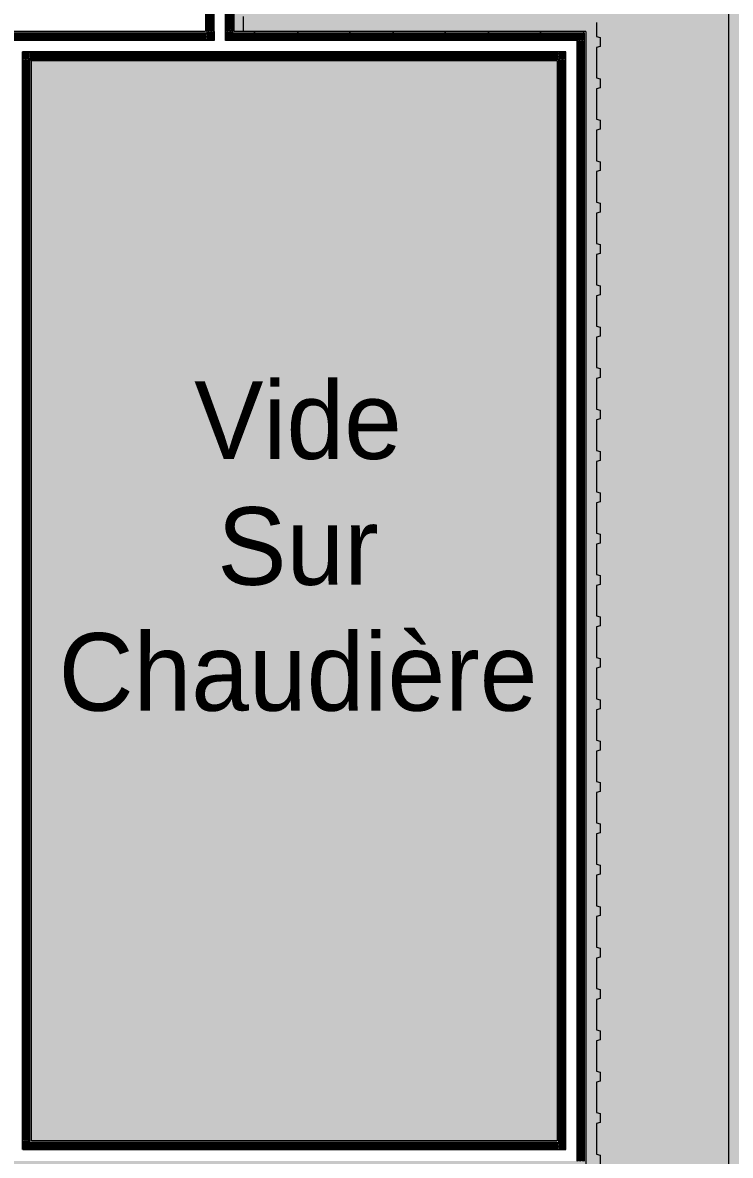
# Model space of a CAD drawing. Header units: millimetres. Extents: x 141848 to 1648660, y -465012 to -151356.
# Drawn here: x 189931 to 196770, y -216756 to -205809 of the extents above; entities that cross this region are included whole.
import ezdxf

# ---------------------------------------------------------------- set-up
doc = ezdxf.new("R2010")
doc.units = ezdxf.units.MM
doc.header["$MEASUREMENT"] = 0
doc.linetypes.add('Wipeout_Contour', pattern=[1000, 0, -1000])
for name, color, linetype in [('Hachure', 7, 'Continuous'), ('Intérieur - Agencement', 7, 'Continuous'), ('Sols_ Dalles', 7, 'Continuous')]:
    doc.layers.add(name, color=color, linetype=linetype)
doc.styles.add('STYLE_GENERE_1', font='')
doc.styles.get('STYLE_GENERE_1').set_extended_font_data('Agency FB')
pattern_1 = [(45, (0, 0), (-7.0710678, 7.0710678), [])]
pattern_2 = [(45, (0, 175), (-55.68466, 55.68466), [0, -52.5, 0, -78.75]), (110, (175, 175), (74.000794, 26.934086), [0, -38.5, 0, -66.5])]

# ---------------------------------------------------------------- blocks, each defined once
blk = doc.blocks.new('Dalle_24_2', base_point=(177876, -216896))
at = {"layer": 'Sols_ Dalles', "linetype": 'Continuous', "lineweight": 0, "true_color": 0x3f3f3f}
blk.add_hatch(color=250, dxfattribs=at).paths.add_polyline_path([(177876, -216896), (177876, -231396), (185576, -231396), (185576, -216896), (195375, -216896), (195375, -205896), (185576, -205896), (185576, -188411), (177876, -188411), (177876, -205896)])
at = {"layer": 'Sols_ Dalles', "color": 250, "linetype": 'Continuous', "lineweight": 5, "true_color": 0x1f1f1f, "flags": 128}
blk.add_lwpolyline([(177876, -216896), (177876, -231396), (185576, -231396), (185576, -216896), (195375, -216896), (195375, -205896), (185576, -205896), (185576, -188411), (177876, -188411), (177876, -205896)], close=True, dxfattribs=at)
blk = doc.blocks.new('Mur_107_2', base_point=(191976, -205896))
at = {"color": 254, "linetype": 'Wipeout_Contour', "lineweight": 0, "ltscale": 1125924.880933919}
blk.add_wipeout([(191891, -205911), (191961, -205911), (191961, -205896), (191891, -205896)], dxfattribs=at)
at = {"linetype": 'Continuous', "lineweight": 5, "true_color": 0x5f5f5f}
h = blk.add_hatch(dxfattribs=at)
h.set_pattern_fill('Briques_terre_cuite__int_94', color=251, style=0, pattern_type=2)
h.set_pattern_definition(pattern_1)
h.paths.add_polyline_path([(191891, -205911), (191961, -205911), (191961, -205896), (191891, -205896)])
at = {"color": 254, "linetype": 'Wipeout_Contour', "lineweight": 0, "ltscale": 1108659.777208413}
blk.add_wipeout([(191976, -205896), (191976, -193860), (191961, -193860), (191961, -205896)], dxfattribs=at)
at = {"color": 254, "linetype": 'Wipeout_Contour', "lineweight": 0, "ltscale": 1125679.455133941}
blk.add_wipeout([(191781, -205911), (191891, -205911), (191891, -205896), (191781, -205896)], dxfattribs=at)
at = {"linetype": 'Continuous', "lineweight": 5, "true_color": 0x5f5f5f}
h = blk.add_hatch(dxfattribs=at)
h.set_pattern_fill('Enduit_0002', color=251, style=0, pattern_type=2)
h.set_pattern_definition(pattern_2)
h.paths.add_polyline_path([(191976, -205896), (191976, -193860), (191961, -193860), (191961, -205896)])
at = {"color": 254, "linetype": 'Wipeout_Contour', "lineweight": 0, "ltscale": 1125434.077128204}
blk.add_wipeout([(191711, -205911), (191781, -205911), (191781, -205896), (191711, -205896)], dxfattribs=at)
at = {"linetype": 'Continuous', "lineweight": 5, "true_color": 0x5f5f5f}
h = blk.add_hatch(dxfattribs=at)
h.set_pattern_fill('Briques_terre_cuite__int_94', color=251, style=0, pattern_type=2)
h.set_pattern_definition(pattern_1)
h.paths.add_polyline_path([(191711, -205911), (191781, -205911), (191781, -205896), (191711, -205896)])
at = {"color": 254, "linetype": 'Wipeout_Contour', "lineweight": 0, "ltscale": 1117274.568133745}
blk.add_wipeout([(191696, -200381), (191696, -205896), (191711, -205896), (191711, -200381)], dxfattribs=at)
at = {"color": 254, "linetype": 'Wipeout_Contour', "lineweight": 0, "ltscale": 1125803.846901335}
blk.add_wipeout([(191781, -205981), (191891, -205981), (191891, -205911), (191781, -205911)], dxfattribs=at)
at = {"linetype": 'Continuous', "lineweight": 5, "true_color": 0x5f5f5f}
h = blk.add_hatch(dxfattribs=at)
h.set_pattern_fill('Enduit_0002', color=251, style=0, pattern_type=2)
h.set_pattern_definition(pattern_2)
h.paths.add_polyline_path([(191696, -200381), (191696, -205896), (191711, -205896), (191711, -200381)])
at = {"color": 254, "linetype": 'Wipeout_Contour', "lineweight": 0, "ltscale": 1108542.015084354}
blk.add_wipeout([(191961, -205896), (191961, -193860), (191891, -193860), (191891, -205896)], dxfattribs=at)
at = {"linetype": 'Continuous', "lineweight": 5, "true_color": 0x5f5f5f}
h = blk.add_hatch(dxfattribs=at)
h.set_pattern_fill('Briques_terre_cuite__int_94', color=251, style=0, pattern_type=2)
h.set_pattern_definition(pattern_1)
h.paths.add_polyline_path([(191961, -205896), (191961, -193860), (191891, -193860), (191891, -205896)])
at = {"color": 7, "linetype": 'Continuous', "lineweight": 5}
for p, q in [((191961, -205896), (191961, -193860)), ((191961, -205911), (191961, -205896))]:
    blk.add_line(p, q, dxfattribs=at)
at = {"color": 7, "linetype": 'Continuous', "lineweight": 5, "flags": 128}
blk.add_lwpolyline([(191976, -205896), (191976, -193860)], dxfattribs=at)
at = {"color": 254, "linetype": 'Wipeout_Contour', "lineweight": 0, "ltscale": 1117515.632142234}
blk.add_wipeout([(191781, -200296), (191781, -205896), (191891, -205896), (191891, -200296)], dxfattribs=at)
at = {"color": 7, "linetype": 'Continuous', "lineweight": 5}
for p, q in [((191891, -205896), (191891, -200296)), ((191891, -205911), (191891, -205896)), ((191891, -205981), (191891, -205911))]:
    blk.add_line(p, q, dxfattribs=at)
at = {"color": 254, "linetype": 'Wipeout_Contour', "lineweight": 0, "ltscale": 1117369.586217519}
blk.add_wipeout([(191711, -200366), (191711, -205896), (191781, -205896), (191781, -200366)], dxfattribs=at)
at = {"linetype": 'Continuous', "lineweight": 5, "true_color": 0x5f5f5f}
h = blk.add_hatch(dxfattribs=at)
h.set_pattern_fill('Briques_terre_cuite__int_94', color=251, style=0, pattern_type=2)
h.set_pattern_definition(pattern_1)
h.paths.add_polyline_path([(191711, -200366), (191711, -205896), (191781, -205896), (191781, -200366)])
at = {"color": 7, "linetype": 'Continuous', "lineweight": 5}
for p, q in [((191711, -200366), (191711, -205896)), ((191781, -205896), (191781, -200366)), ((191711, -205896), (191711, -205911)), ((191781, -205896), (191781, -205911)), ((191781, -205911), (191781, -205981))]:
    blk.add_line(p, q, dxfattribs=at)
at = {"color": 7, "linetype": 'Continuous', "lineweight": 5, "flags": 128}
blk.add_lwpolyline([(191696, -200381), (191696, -205896)], dxfattribs=at)
blk = doc.blocks.new('Mur_108_2', base_point=(177876, -205896))
at = {"color": 254, "linetype": 'Wipeout_Contour', "lineweight": 0, "ltscale": 1125318.224335412}
blk.add_wipeout([(191696, -205911), (191711, -205911), (191711, -205896), (191696, -205896)], dxfattribs=at)
at = {"color": 254, "linetype": 'Wipeout_Contour', "lineweight": 0, "ltscale": 851527.478267}
blk.add_wipeout([(195360, -205911), (195375, -205911), (195375, -205896)], dxfattribs=at)
at = {"color": 254, "linetype": 'Wipeout_Contour', "lineweight": 0, "ltscale": 851557.729313}
blk.add_wipeout([(195095, -206176), (195110, -206176), (195110, -206161)], dxfattribs=at)
at = {"linetype": 'Continuous', "lineweight": 5, "true_color": 0x5f5f5f}
h = blk.add_hatch(dxfattribs=at)
h.set_pattern_fill('Enduit_0002', color=251, style=0, pattern_type=2)
h.set_pattern_definition(pattern_2)
h.paths.add_polyline_path([(191696, -205911), (191711, -205911), (191711, -205896), (191696, -205896)])
h = blk.add_hatch(dxfattribs=at)
h.set_pattern_fill('Enduit_0002', color=251, style=0, pattern_type=2)
h.set_pattern_definition(pattern_2)
h.paths.add_polyline_path([(195360, -205911), (195375, -205911), (195375, -205896)])
h = blk.add_hatch(dxfattribs=at)
h.set_pattern_fill('Enduit_0002', color=251, style=0, pattern_type=2)
h.set_pattern_definition(pattern_2)
h.paths.add_polyline_path([(195095, -206176), (195110, -206176), (195110, -206161)])
at = {"color": 254, "linetype": 'Wipeout_Contour', "lineweight": 0, "ltscale": 1117029.776421002}
blk.add_wipeout([(191696, -205896), (185576, -205896), (185576, -205911), (191696, -205911)], dxfattribs=at)
at = {"color": 254, "linetype": 'Wipeout_Contour', "lineweight": 0, "ltscale": 851571.115567}
blk.add_wipeout([(195290, -205981), (195360, -205981), (195360, -205911)], dxfattribs=at)
at = {"linetype": 'Continuous', "lineweight": 5, "true_color": 0x5f5f5f}
h = blk.add_hatch(dxfattribs=at)
h.set_pattern_fill('Enduit_0002', color=251, style=0, pattern_type=2)
h.set_pattern_definition(pattern_2)
h.paths.add_polyline_path([(191696, -205896), (185576, -205896), (185576, -205911), (191696, -205911)])
h = blk.add_hatch(dxfattribs=at)
h.set_pattern_fill('Briques_terre_cuite__int_94', color=251, style=0, pattern_type=2)
h.set_pattern_definition(pattern_1)
h.paths.add_polyline_path([(195290, -205981), (195360, -205981), (195360, -205911)])
at = {"color": 254, "linetype": 'Wipeout_Contour', "lineweight": 0, "ltscale": 1125558.496010439}
blk.add_wipeout([(191711, -205981), (191781, -205981), (191781, -205911), (191711, -205911)], dxfattribs=at)
at = {"color": 254, "linetype": 'Wipeout_Contour', "lineweight": 0, "ltscale": 851506.235253}
blk.add_wipeout([(195360, -205896), (195360, -205911), (195375, -205896)], dxfattribs=at)
at = {"color": 254, "linetype": 'Wipeout_Contour', "lineweight": 0, "ltscale": 851609.590278}
blk.add_wipeout([(195180, -206091), (195290, -206091), (195290, -205981)], dxfattribs=at)
at = {"linetype": 'Continuous', "lineweight": 5, "true_color": 0x5f5f5f}
h = blk.add_hatch(dxfattribs=at)
h.set_pattern_fill('Briques_terre_cuite__int_94', color=251, style=0, pattern_type=2)
h.set_pattern_definition(pattern_1)
h.paths.add_polyline_path([(191711, -205981), (191781, -205981), (191781, -205911), (191711, -205911)])
h = blk.add_hatch(dxfattribs=at)
h.set_pattern_fill('Enduit_0002', color=251, style=0, pattern_type=2)
h.set_pattern_definition(pattern_2)
h.paths.add_polyline_path([(195360, -205896), (195360, -205911), (195375, -205896)])
at = {"color": 254, "linetype": 'Wipeout_Contour', "lineweight": 0, "ltscale": 851591.662512}
blk.add_wipeout([(195110, -206161), (195180, -206161), (195180, -206091)], dxfattribs=at)
at = {"linetype": 'Continuous', "lineweight": 5, "true_color": 0x5f5f5f}
h = blk.add_hatch(dxfattribs=at)
h.set_pattern_fill('Briques_terre_cuite__int_94', color=251, style=0, pattern_type=2)
h.set_pattern_definition(pattern_1)
h.paths.add_polyline_path([(195110, -206161), (195180, -206161), (195180, -206091)])
at = {"color": 254, "linetype": 'Wipeout_Contour', "lineweight": 0, "ltscale": 1117175.578457477}
blk.add_wipeout([(191711, -205911), (185576, -205911), (185576, -205981), (191711, -205981)], dxfattribs=at)
at = {"color": 254, "linetype": 'Wipeout_Contour', "lineweight": 0, "ltscale": 1130698.213013551}
blk.add_wipeout([(191976, -205896), (191976, -205911), (195360, -205911), (195360, -205896)], dxfattribs=at)
at = {"linetype": 'Continuous', "lineweight": 5, "true_color": 0x5f5f5f}
h = blk.add_hatch(dxfattribs=at)
h.set_pattern_fill('Briques_terre_cuite__int_94', color=251, style=0, pattern_type=2)
h.set_pattern_definition(pattern_1)
h.paths.add_polyline_path([(191711, -205911), (185576, -205911), (185576, -205981), (191711, -205981)])
h = blk.add_hatch(dxfattribs=at)
h.set_pattern_fill('Enduit_0002', color=251, style=0, pattern_type=2)
h.set_pattern_definition(pattern_2)
h.paths.add_polyline_path([(191976, -205896), (191976, -205911), (195360, -205911), (195360, -205896)])
at = {"color": 7, "linetype": 'Continuous', "lineweight": 5}
for p, q in [((191711, -205911), (185576, -205911)), ((191711, -205896), (191711, -205911))]:
    blk.add_line(p, q, dxfattribs=at)
at = {"color": 7, "linetype": 'Continuous', "lineweight": 5, "flags": 128}
blk.add_lwpolyline([(191696, -205896), (185576, -205896)], dxfattribs=at)
at = {"color": 254, "linetype": 'Wipeout_Contour', "lineweight": 0, "ltscale": 851536.485187}
blk.add_wipeout([(195095, -206176), (195110, -206161), (195095, -206161)], dxfattribs=at)
at = {"linetype": 'Continuous', "lineweight": 5, "true_color": 0x5f5f5f}
h = blk.add_hatch(dxfattribs=at)
h.set_pattern_fill('Enduit_0002', color=251, style=0, pattern_type=2)
h.set_pattern_definition(pattern_2)
h.paths.add_polyline_path([(195095, -206176), (195110, -206161), (195095, -206161)])
at = {"color": 254, "linetype": 'Wipeout_Contour', "lineweight": 0, "ltscale": 1126040.796590459}
blk.add_wipeout([(191961, -205911), (191976, -205911), (191976, -205896), (191961, -205896)], dxfattribs=at)
at = {"color": 254, "linetype": 'Wipeout_Contour', "lineweight": 0, "ltscale": 851472.117856}
blk.add_wipeout([(195290, -205911), (195290, -205981), (195360, -205911)], dxfattribs=at)
at = {"linetype": 'Continuous', "lineweight": 5, "true_color": 0x5f5f5f}
h = blk.add_hatch(dxfattribs=at)
h.set_pattern_fill('Enduit_0002', color=251, style=0, pattern_type=2)
h.set_pattern_definition(pattern_2)
h.paths.add_polyline_path([(191961, -205911), (191976, -205911), (191976, -205896), (191961, -205896)])
h = blk.add_hatch(dxfattribs=at)
h.set_pattern_fill('Briques_terre_cuite__int_94', color=251, style=0, pattern_type=2)
h.set_pattern_definition(pattern_1)
h.paths.add_polyline_path([(195290, -205911), (195290, -205981), (195360, -205911)])
at = {"color": 7, "linetype": 'Continuous', "lineweight": 5}
blk.add_line((195360, -205981), (195360, -205911), dxfattribs=at)
at = {"color": 7, "linetype": 'Continuous', "lineweight": 5, "flags": 128}
blk.add_lwpolyline([(195375, -205896), (195375, -205911)], dxfattribs=at)
at = {"color": 254, "linetype": 'Wipeout_Contour', "lineweight": 0, "ltscale": 1128441.474986586}
blk.add_wipeout([(190016, -206176), (195095, -206176), (195095, -206161), (190016, -206161)], dxfattribs=at)
at = {"linetype": 'Continuous', "lineweight": 5, "true_color": 0x5f5f5f}
h = blk.add_hatch(dxfattribs=at)
h.set_pattern_fill('Enduit_0002', color=251, style=0, pattern_type=2)
h.set_pattern_definition(pattern_2)
h.paths.add_polyline_path([(190016, -206176), (195095, -206176), (195095, -206161), (190016, -206161)])
at = {"color": 254, "linetype": 'Wipeout_Contour', "lineweight": 0, "ltscale": 1130705.258140675}
blk.add_wipeout([(191961, -205911), (191961, -205981), (195290, -205981), (195290, -205911)], dxfattribs=at)
at = {"linetype": 'Continuous', "lineweight": 5, "true_color": 0x5f5f5f}
h = blk.add_hatch(dxfattribs=at)
h.set_pattern_fill('Briques_terre_cuite__int_94', color=251, style=0, pattern_type=2)
h.set_pattern_definition(pattern_1)
h.paths.add_polyline_path([(191961, -205911), (191961, -205981), (195290, -205981), (195290, -205911)])
at = {"color": 7, "linetype": 'Continuous', "lineweight": 5}
blk.add_line((195360, -205911), (195290, -205911), dxfattribs=at)
at = {"color": 254, "linetype": 'Wipeout_Contour', "lineweight": 0, "ltscale": 1121487.07855226}
blk.add_wipeout([(190001, -206176), (190016, -206176), (190016, -206161), (190001, -206161)], dxfattribs=at)
at = {"linetype": 'Continuous', "lineweight": 5, "true_color": 0x5f5f5f}
h = blk.add_hatch(dxfattribs=at)
h.set_pattern_fill('Enduit_0002', color=251, style=0, pattern_type=2)
h.set_pattern_definition(pattern_2)
h.paths.add_polyline_path([(190001, -206176), (190016, -206176), (190016, -206161), (190001, -206161)])
at = {"color": 254, "linetype": 'Wipeout_Contour', "lineweight": 0, "ltscale": 1126049.245590384}
blk.add_wipeout([(191891, -205981), (191961, -205981), (191961, -205911), (191891, -205911)], dxfattribs=at)
at = {"color": 254, "linetype": 'Wipeout_Contour', "lineweight": 0, "ltscale": 851454.045054}
blk.add_wipeout([(195180, -206091), (195290, -205981), (195180, -205981)], dxfattribs=at)
at = {"linetype": 'Continuous', "lineweight": 5, "true_color": 0x5f5f5f}
h = blk.add_hatch(dxfattribs=at)
h.set_pattern_fill('Briques_terre_cuite__int_94', color=251, style=0, pattern_type=2)
h.set_pattern_definition(pattern_1)
h.paths.add_polyline_path([(191891, -205981), (191961, -205981), (191961, -205911), (191891, -205911)])
at = {"color": 7, "linetype": 'Continuous', "lineweight": 5}
for p, q in [((191961, -205911), (191961, -205896)), ((195290, -205911), (191961, -205911)), ((195290, -206091), (195290, -205981))]:
    blk.add_line(p, q, dxfattribs=at)
at = {"color": 7, "linetype": 'Continuous', "lineweight": 5, "flags": 128}
blk.add_lwpolyline([(195375, -205896), (191976, -205896)], dxfattribs=at)
at = {"color": 254, "linetype": 'Wipeout_Contour', "lineweight": 0, "ltscale": 1130720.828754396}
blk.add_wipeout([(191891, -206091), (195180, -206091), (195180, -205981), (191891, -205981)], dxfattribs=at)
at = {"color": 7, "linetype": 'Continuous', "lineweight": 5}
blk.add_line((195290, -205981), (195180, -205981), dxfattribs=at)
at = {"color": 254, "linetype": 'Wipeout_Contour', "lineweight": 0, "ltscale": 1126067.301753788}
blk.add_wipeout([(191781, -206091), (191891, -206091), (191891, -205981), (191781, -205981)], dxfattribs=at)
at = {"color": 254, "linetype": 'Wipeout_Contour', "lineweight": 0, "ltscale": 851492.665921}
blk.add_wipeout([(195110, -206161), (195180, -206091), (195110, -206091)], dxfattribs=at)
at = {"linetype": 'Continuous', "lineweight": 5, "true_color": 0x5f5f5f}
h = blk.add_hatch(dxfattribs=at)
h.set_pattern_fill('Briques_terre_cuite__int_94', color=251, style=0, pattern_type=2)
h.set_pattern_definition(pattern_1)
h.paths.add_polyline_path([(195110, -206161), (195180, -206091), (195110, -206091)])
at = {"color": 7, "linetype": 'Continuous', "lineweight": 5}
for p, q in [((191891, -205981), (191891, -205911)), ((195180, -205981), (191891, -205981)), ((195180, -206161), (195180, -206091))]:
    blk.add_line(p, q, dxfattribs=at)
at = {"color": 254, "linetype": 'Wipeout_Contour', "lineweight": 0, "ltscale": 1123402.335746053}
blk.add_wipeout([(189931, -206091), (191781, -206091), (191781, -205981), (189931, -205981)], dxfattribs=at)
at = {"color": 7, "linetype": 'Continuous', "lineweight": 5}
blk.add_line((191781, -205911), (191781, -205981), dxfattribs=at)
at = {"color": 254, "linetype": 'Wipeout_Contour', "lineweight": 0, "ltscale": 1120738.19007917}
blk.add_wipeout([(189821, -206091), (189931, -206091), (189931, -205981), (189821, -205981)], dxfattribs=at)
at = {"color": 254, "linetype": 'Wipeout_Contour', "lineweight": 0, "ltscale": 1128317.532531273}
blk.add_wipeout([(190001, -206161), (195110, -206161), (195110, -206091), (190001, -206091)], dxfattribs=at)
at = {"linetype": 'Continuous', "lineweight": 5, "true_color": 0x5f5f5f}
h = blk.add_hatch(dxfattribs=at)
h.set_pattern_fill('Briques_terre_cuite__int_94', color=251, style=0, pattern_type=2)
h.set_pattern_definition(pattern_1)
h.paths.add_polyline_path([(190001, -206161), (195110, -206161), (195110, -206091), (190001, -206091)])
at = {"color": 7, "linetype": 'Continuous', "lineweight": 5}
for p, q in [((189931, -205981), (189821, -205981)), ((191781, -205981), (189931, -205981)), ((195180, -206091), (195110, -206091)), ((195110, -206176), (195110, -206161))]:
    blk.add_line(p, q, dxfattribs=at)
at = {"color": 254, "linetype": 'Wipeout_Contour', "lineweight": 0, "ltscale": 1121246.870580155}
blk.add_wipeout([(189931, -206161), (190001, -206161), (190001, -206091), (189931, -206091)], dxfattribs=at)
at = {"linetype": 'Continuous', "lineweight": 5, "true_color": 0x5f5f5f}
h = blk.add_hatch(dxfattribs=at)
h.set_pattern_fill('Briques_terre_cuite__int_94', color=251, style=0, pattern_type=2)
h.set_pattern_definition(pattern_1)
h.paths.add_polyline_path([(189931, -206161), (190001, -206161), (190001, -206091), (189931, -206091)])
at = {"color": 7, "linetype": 'Continuous', "lineweight": 5}
for p, q in [((190001, -206091), (189931, -206091)), ((189931, -206161), (189931, -206091)), ((195110, -206091), (190001, -206091)), ((190001, -206176), (190001, -206161)), ((190001, -206161), (195110, -206161))]:
    blk.add_line(p, q, dxfattribs=at)
at = {"color": 7, "linetype": 'Continuous', "lineweight": 5, "flags": 128}
blk.add_lwpolyline([(190016, -206176), (195095, -206176)], dxfattribs=at)
blk = doc.blocks.new('Mur_109_2', base_point=(195375, -205896))
at = {"color": 254, "linetype": 'Wipeout_Contour', "lineweight": 0, "ltscale": 1151488.96976756}
blk.add_wipeout([(195375, -205911), (195360, -205911), (195360, -216881), (195375, -216881)], dxfattribs=at)
at = {"color": 254, "linetype": 'Wipeout_Contour', "lineweight": 0, "ltscale": 874595.455895}
blk.add_wipeout([(195095, -216631), (195110, -216631), (195095, -216616)], dxfattribs=at)
at = {"color": 254, "linetype": 'Wipeout_Contour', "lineweight": 0, "ltscale": 875160.354104}
blk.add_wipeout([(195180, -216811), (195290, -216811), (195180, -216701)], dxfattribs=at)
at = {"linetype": 'Continuous', "lineweight": 5, "true_color": 0x5f5f5f}
h = blk.add_hatch(dxfattribs=at)
h.set_pattern_fill('Enduit_0002', color=251, style=0, pattern_type=2)
h.set_pattern_definition(pattern_2)
h.paths.add_polyline_path([(195375, -205911), (195360, -205911), (195360, -216881), (195375, -216881)])
h = blk.add_hatch(dxfattribs=at)
h.set_pattern_fill('Enduit_0002', color=251, style=0, pattern_type=2)
h.set_pattern_definition(pattern_2)
h.paths.add_polyline_path([(195095, -216631), (195110, -216631), (195095, -216616)])
at = {"color": 254, "linetype": 'Wipeout_Contour', "lineweight": 0, "ltscale": 1151371.143484688}
blk.add_wipeout([(195290, -205981), (195290, -216811), (195360, -216811), (195360, -205981)], dxfattribs=at)
at = {"color": 254, "linetype": 'Wipeout_Contour', "lineweight": 0, "ltscale": 874777.555973}
blk.add_wipeout([(195110, -216701), (195180, -216701), (195110, -216631)], dxfattribs=at)
at = {"linetype": 'Continuous', "lineweight": 5, "true_color": 0x5f5f5f}
h = blk.add_hatch(dxfattribs=at)
h.set_pattern_fill('Briques_terre_cuite__int_94', color=251, style=0, pattern_type=2)
h.set_pattern_definition(pattern_1)
h.paths.add_polyline_path([(195290, -205981), (195290, -216811), (195360, -216811), (195360, -205981)])
h = blk.add_hatch(dxfattribs=at)
h.set_pattern_fill('Briques_terre_cuite__int_94', color=251, style=0, pattern_type=2)
h.set_pattern_definition(pattern_1)
h.paths.add_polyline_path([(195110, -216701), (195180, -216701), (195110, -216631)])
at = {"color": 7, "linetype": 'Continuous', "lineweight": 5}
for p, q in [((195360, -205981), (195360, -205911)), ((195360, -216811), (195360, -205981))]:
    blk.add_line(p, q, dxfattribs=at)
at = {"color": 7, "linetype": 'Continuous', "lineweight": 5, "flags": 128}
blk.add_lwpolyline([(195375, -216896), (195375, -205911)], dxfattribs=at)
at = {"color": 254, "linetype": 'Wipeout_Contour', "lineweight": 0, "ltscale": 874592.936326}
blk.add_wipeout([(195095, -216616), (195110, -216631), (195110, -216616)], dxfattribs=at)
at = {"color": 254, "linetype": 'Wipeout_Contour', "lineweight": 0, "ltscale": 875150.826946}
blk.add_wipeout([(195180, -216701), (195290, -216811), (195290, -216701)], dxfattribs=at)
at = {"linetype": 'Continuous', "lineweight": 5, "true_color": 0x5f5f5f}
h = blk.add_hatch(dxfattribs=at)
h.set_pattern_fill('Enduit_0002', color=251, style=0, pattern_type=2)
h.set_pattern_definition(pattern_2)
h.paths.add_polyline_path([(195095, -216616), (195110, -216631), (195110, -216616)])
at = {"color": 254, "linetype": 'Wipeout_Contour', "lineweight": 0, "ltscale": 1151123.070156984}
blk.add_wipeout([(195180, -206091), (195180, -216701), (195290, -216701), (195290, -206091)], dxfattribs=at)
at = {"color": 7, "linetype": 'Continuous', "lineweight": 5}
for p, q in [((195290, -206091), (195290, -205981)), ((195290, -216701), (195290, -206091)), ((195290, -216811), (195290, -216701))]:
    blk.add_line(p, q, dxfattribs=at)
at = {"color": 254, "linetype": 'Wipeout_Contour', "lineweight": 0, "ltscale": 1150760.636147534}
blk.add_wipeout([(195095, -206176), (195095, -216616), (195110, -216616), (195110, -206176)], dxfattribs=at)
at = {"linetype": 'Continuous', "lineweight": 5, "true_color": 0x5f5f5f}
h = blk.add_hatch(dxfattribs=at)
h.set_pattern_fill('Enduit_0002', color=251, style=0, pattern_type=2)
h.set_pattern_definition(pattern_2)
h.paths.add_polyline_path([(195095, -206176), (195095, -216616), (195110, -216616), (195110, -206176)])
at = {"color": 254, "linetype": 'Wipeout_Contour', "lineweight": 0, "ltscale": 874770.977427}
blk.add_wipeout([(195110, -216631), (195180, -216701), (195180, -216631)], dxfattribs=at)
at = {"linetype": 'Continuous', "lineweight": 5, "true_color": 0x5f5f5f}
h = blk.add_hatch(dxfattribs=at)
h.set_pattern_fill('Briques_terre_cuite__int_94', color=251, style=0, pattern_type=2)
h.set_pattern_definition(pattern_1)
h.paths.add_polyline_path([(195110, -216631), (195180, -216701), (195180, -216631)])
at = {"color": 7, "linetype": 'Continuous', "lineweight": 5}
blk.add_line((195110, -216701), (195180, -216701), dxfattribs=at)
at = {"color": 254, "linetype": 'Wipeout_Contour', "lineweight": 0, "ltscale": 1150876.4584167}
blk.add_wipeout([(195110, -206161), (195110, -216631), (195180, -216631), (195180, -206161)], dxfattribs=at)
at = {"linetype": 'Continuous', "lineweight": 5, "true_color": 0x5f5f5f}
h = blk.add_hatch(dxfattribs=at)
h.set_pattern_fill('Briques_terre_cuite__int_94', color=251, style=0, pattern_type=2)
h.set_pattern_definition(pattern_1)
h.paths.add_polyline_path([(195110, -206161), (195110, -216631), (195180, -216631), (195180, -206161)])
at = {"color": 7, "linetype": 'Continuous', "lineweight": 5}
for p, q in [((195180, -206161), (195180, -206091)), ((195110, -206176), (195110, -206161)), ((195110, -206176), (195110, -216631)), ((195180, -216631), (195180, -206161)), ((195095, -216631), (195110, -216631)), ((195180, -216701), (195180, -216631))]:
    blk.add_line(p, q, dxfattribs=at)
at = {"color": 7, "linetype": 'Continuous', "lineweight": 5, "flags": 128}
blk.add_lwpolyline([(195095, -206176), (195095, -216616)], dxfattribs=at)
blk = doc.blocks.new('Mur_110_2', base_point=(195375, -216896))
at = {"color": 254, "linetype": 'Wipeout_Contour', "lineweight": 0, "ltscale": 1152587.423709942}
blk.add_wipeout([(190016, -216616), (190001, -216616), (190001, -216631), (190016, -216631)], dxfattribs=at)
at = {"color": 254, "linetype": 'Wipeout_Contour', "lineweight": 0, "ltscale": 1152636.641386601}
blk.add_wipeout([(189931, -216701), (189821, -216701), (189821, -216811), (189931, -216811)], dxfattribs=at)
at = {"linetype": 'Continuous', "lineweight": 5, "true_color": 0x5f5f5f}
h = blk.add_hatch(dxfattribs=at)
h.set_pattern_fill('Enduit_0002', color=251, style=0, pattern_type=2)
h.set_pattern_definition(pattern_2)
h.paths.add_polyline_path([(190016, -216616), (190001, -216616), (190001, -216631), (190016, -216631)])
at = {"color": 254, "linetype": 'Wipeout_Contour', "lineweight": 0, "ltscale": 1159754.256779456}
blk.add_wipeout([(195180, -216701), (189931, -216701), (189931, -216811), (195180, -216811)], dxfattribs=at)
at = {"color": 254, "linetype": 'Wipeout_Contour', "lineweight": 0, "ltscale": 1159356.370717616}
blk.add_wipeout([(195095, -216616), (190016, -216616), (190016, -216631), (195095, -216631)], dxfattribs=at)
at = {"linetype": 'Continuous', "lineweight": 5, "true_color": 0x5f5f5f}
h = blk.add_hatch(dxfattribs=at)
h.set_pattern_fill('Enduit_0002', color=251, style=0, pattern_type=2)
h.set_pattern_definition(pattern_2)
h.paths.add_polyline_path([(195095, -216616), (190016, -216616), (190016, -216631), (195095, -216631)])
at = {"color": 254, "linetype": 'Wipeout_Contour', "lineweight": 0, "ltscale": 1152603.159230792}
blk.add_wipeout([(190001, -216631), (189931, -216631), (189931, -216701), (190001, -216701)], dxfattribs=at)
at = {"linetype": 'Continuous', "lineweight": 5, "true_color": 0x5f5f5f}
h = blk.add_hatch(dxfattribs=at)
h.set_pattern_fill('Briques_terre_cuite__int_94', color=251, style=0, pattern_type=2)
h.set_pattern_definition(pattern_1)
h.paths.add_polyline_path([(190001, -216631), (189931, -216631), (189931, -216701), (190001, -216701)])
at = {"color": 7, "linetype": 'Continuous', "lineweight": 5}
blk.add_line((189931, -216701), (189931, -216631), dxfattribs=at)
at = {"color": 254, "linetype": 'Wipeout_Contour', "lineweight": 0, "ltscale": 1159483.735265313}
blk.add_wipeout([(195110, -216631), (190001, -216631), (190001, -216701), (195110, -216701)], dxfattribs=at)
at = {"linetype": 'Continuous', "lineweight": 5, "true_color": 0x5f5f5f}
h = blk.add_hatch(dxfattribs=at)
h.set_pattern_fill('Briques_terre_cuite__int_94', color=251, style=0, pattern_type=2)
h.set_pattern_definition(pattern_1)
h.paths.add_polyline_path([(195110, -216631), (190001, -216631), (190001, -216701), (195110, -216701)])
at = {"color": 7, "linetype": 'Continuous', "lineweight": 5}
for p, q in [((190001, -216631), (190001, -216616)), ((195095, -216631), (190001, -216631)), ((195095, -216631), (195110, -216631)), ((189931, -216701), (190001, -216701)), ((190001, -216701), (195110, -216701)), ((195110, -216701), (195180, -216701))]:
    blk.add_line(p, q, dxfattribs=at)
at = {"color": 7, "linetype": 'Continuous', "lineweight": 5, "flags": 128}
blk.add_lwpolyline([(195095, -216616), (190016, -216616)], dxfattribs=at)
blk = doc.blocks.new('Mur_112_2', base_point=(189876, -205896))
at = {"color": 254, "linetype": 'Wipeout_Contour', "lineweight": 0, "ltscale": 1121371.881070436}
blk.add_wipeout([(189931, -206176), (190001, -206176), (190001, -206161), (189931, -206161)], dxfattribs=at)
at = {"color": 254, "linetype": 'Wipeout_Contour', "lineweight": 0, "ltscale": 1152000.744328345}
blk.add_wipeout([(189821, -216616), (189751, -216616), (189751, -216631), (189821, -216631)], dxfattribs=at)
at = {"linetype": 'Continuous', "lineweight": 5, "true_color": 0x5f5f5f}
h = blk.add_hatch(dxfattribs=at)
h.set_pattern_fill('Briques_terre_cuite__int_94', color=251, style=0, pattern_type=2)
h.set_pattern_definition(pattern_1)
h.paths.add_polyline_path([(189931, -206176), (190001, -206176), (190001, -206161), (189931, -206161)])
h = blk.add_hatch(dxfattribs=at)
h.set_pattern_fill('Briques_terre_cuite__int_94', color=251, style=0, pattern_type=2)
h.set_pattern_definition(pattern_1)
h.paths.add_polyline_path([(189821, -216616), (189751, -216616), (189751, -216631), (189821, -216631)])
at = {"color": 254, "linetype": 'Wipeout_Contour', "lineweight": 0, "ltscale": 1121127.976745382}
blk.add_wipeout([(189821, -206176), (189931, -206176), (189931, -206161), (189821, -206161)], dxfattribs=at)
at = {"color": 254, "linetype": 'Wipeout_Contour', "lineweight": 0, "ltscale": 1152238.015053787}
blk.add_wipeout([(189931, -216616), (189821, -216616), (189821, -216631), (189931, -216631)], dxfattribs=at)
at = {"color": 254, "linetype": 'Wipeout_Contour', "lineweight": 0, "ltscale": 1120884.120925292}
blk.add_wipeout([(189751, -206176), (189821, -206176), (189821, -206161), (189751, -206161)], dxfattribs=at)
at = {"color": 254, "linetype": 'Wipeout_Contour', "lineweight": 0, "ltscale": 1152475.33511401}
blk.add_wipeout([(190001, -216616), (189931, -216616), (189931, -216631), (190001, -216631)], dxfattribs=at)
at = {"linetype": 'Continuous', "lineweight": 5, "true_color": 0x5f5f5f}
h = blk.add_hatch(dxfattribs=at)
h.set_pattern_fill('Briques_terre_cuite__int_94', color=251, style=0, pattern_type=2)
h.set_pattern_definition(pattern_1)
h.paths.add_polyline_path([(189751, -206176), (189821, -206176), (189821, -206161), (189751, -206161)])
h = blk.add_hatch(dxfattribs=at)
h.set_pattern_fill('Briques_terre_cuite__int_94', color=251, style=0, pattern_type=2)
h.set_pattern_definition(pattern_1)
h.paths.add_polyline_path([(190001, -216616), (189931, -216616), (189931, -216631), (190001, -216631)])
at = {"color": 254, "linetype": 'Wipeout_Contour', "lineweight": 0, "ltscale": 1121002.939052428}
blk.add_wipeout([(189821, -206161), (189931, -206161), (189931, -206091), (189821, -206091)], dxfattribs=at)
at = {"color": 254, "linetype": 'Wipeout_Contour', "lineweight": 0, "ltscale": 1136328.625773627}
blk.add_wipeout([(189736, -206176), (189736, -216616), (189751, -216616), (189751, -206176)], dxfattribs=at)
at = {"color": 254, "linetype": 'Wipeout_Contour', "lineweight": 0, "ltscale": 1137037.022736551}
blk.add_wipeout([(190016, -216616), (190016, -206176), (190001, -206176), (190001, -216616)], dxfattribs=at)
at = {"color": 254, "linetype": 'Wipeout_Contour', "lineweight": 0, "ltscale": 1152365.865494178}
blk.add_wipeout([(189931, -216631), (189821, -216631), (189821, -216701), (189931, -216701)], dxfattribs=at)
at = {"linetype": 'Continuous', "lineweight": 5, "true_color": 0x5f5f5f}
h = blk.add_hatch(dxfattribs=at)
h.set_pattern_fill('Enduit_0002', color=251, style=0, pattern_type=2)
h.set_pattern_definition(pattern_2)
h.paths.add_polyline_path([(189736, -206176), (189736, -216616), (189751, -216616), (189751, -206176)])
h = blk.add_hatch(dxfattribs=at)
h.set_pattern_fill('Enduit_0002', color=251, style=0, pattern_type=2)
h.set_pattern_definition(pattern_2)
h.paths.add_polyline_path([(190016, -216616), (190016, -206176), (190001, -206176), (190001, -216616)])
at = {"color": 254, "linetype": 'Wipeout_Contour', "lineweight": 0, "ltscale": 1136923.379735418}
blk.add_wipeout([(190001, -216616), (190001, -206176), (189931, -206176), (189931, -216616)], dxfattribs=at)
at = {"linetype": 'Continuous', "lineweight": 5, "true_color": 0x5f5f5f}
h = blk.add_hatch(dxfattribs=at)
h.set_pattern_fill('Briques_terre_cuite__int_94', color=251, style=0, pattern_type=2)
h.set_pattern_definition(pattern_1)
h.paths.add_polyline_path([(190001, -216616), (190001, -206176), (189931, -206176), (189931, -216616)])
at = {"color": 7, "linetype": 'Continuous', "lineweight": 5}
for p, q in [((190001, -206176), (190001, -206161)), ((190001, -216616), (190001, -206176)), ((190001, -216631), (190001, -216616))]:
    blk.add_line(p, q, dxfattribs=at)
at = {"color": 7, "linetype": 'Continuous', "lineweight": 5, "flags": 128}
blk.add_lwpolyline([(190016, -216616), (190016, -206176)], dxfattribs=at)
at = {"color": 254, "linetype": 'Wipeout_Contour', "lineweight": 0, "ltscale": 1136682.767622772}
blk.add_wipeout([(189931, -216616), (189931, -206176), (189821, -206176), (189821, -216616)], dxfattribs=at)
at = {"color": 7, "linetype": 'Continuous', "lineweight": 5}
for p, q in [((189931, -206161), (189931, -206091)), ((189931, -206176), (189931, -206161)), ((189931, -216616), (189931, -206176)), ((189931, -216631), (189931, -216616)), ((189931, -216701), (189931, -216631))]:
    blk.add_line(p, q, dxfattribs=at)
at = {"color": 254, "linetype": 'Wipeout_Contour', "lineweight": 0, "ltscale": 1136442.204430069}
blk.add_wipeout([(189821, -216616), (189821, -206176), (189751, -206176), (189751, -216616)], dxfattribs=at)
at = {"linetype": 'Continuous', "lineweight": 5, "true_color": 0x5f5f5f}
h = blk.add_hatch(dxfattribs=at)
h.set_pattern_fill('Briques_terre_cuite__int_94', color=251, style=0, pattern_type=2)
h.set_pattern_definition(pattern_1)
h.paths.add_polyline_path([(189821, -216616), (189821, -206176), (189751, -206176), (189751, -216616)])
at = {"color": 7, "linetype": 'Continuous', "lineweight": 5}
for p, q in [((189821, -206091), (189821, -206161)), ((189751, -206161), (189751, -206176)), ((189751, -206176), (189751, -216616)), ((189821, -206161), (189821, -206176)), ((189821, -216616), (189821, -206176)), ((189751, -216616), (189751, -216631)), ((189821, -216616), (189821, -216631)), ((189821, -216631), (189821, -216701))]:
    blk.add_line(p, q, dxfattribs=at)
at = {"color": 7, "linetype": 'Continuous', "lineweight": 5, "flags": 128}
blk.add_lwpolyline([(189736, -206176), (189736, -216616)], dxfattribs=at)
blk = doc.blocks.new('Tôle profilée 25_5')
at = {"color": 7, "linetype": 'Continuous', "lineweight": 5}
for p, q in [((0, 11187.019), (0, 11052.775)), ((0, 11052.775), (-38, 11043.25)), ((-38, 11043.25), (-38, 10956.75)), ((-38, 10956.75), (0, 10947.225)), ((0, 10947.225), (0, 10800)), ((0, 10800), (0, 10652.775)), ((0, 10652.775), (-38, 10643.25)), ((-38, 10643.25), (-38, 10556.75)), ((-38, 10556.75), (0, 10547.225)), ((0, 10547.225), (0, 10400)), ((0, 10400), (0, 10252.775)), ((0, 10252.775), (-38, 10243.25)), ((-38, 10243.25), (-38, 10156.75)), ((-38, 10156.75), (0, 10147.225)), ((0, 10147.225), (0, 10000)), ((0, 10000), (0, 9852.775)), ((0, 9852.775), (-38, 9843.25)), ((-38, 9843.25), (-38, 9756.75)), ((-38, 9756.75), (0, 9747.225)), ((0, 9747.225), (0, 9600)), ((0, 9600), (0, 9452.775)), ((0, 9452.775), (-38, 9443.25)), ((-38, 9443.25), (-38, 9356.75)), ((-38, 9356.75), (0, 9347.225)), ((0, 9347.225), (0, 9200)), ((0, 9200), (0, 9052.775)), ((0, 9052.775), (-38, 9043.25)), ((-38, 9043.25), (-38, 8956.75)), ((-38, 8956.75), (0, 8947.225)), ((0, 8947.225), (0, 8800)), ((0, 8800), (0, 8652.775)), ((0, 8652.775), (-38, 8643.25)), ((-38, 8643.25), (-38, 8556.75)), ((-38, 8556.75), (0, 8547.225)), ((0, 8547.225), (0, 8400)), ((0, 8400), (0, 8252.775)), ((0, 8252.775), (-38, 8243.25)), ((-38, 8243.25), (-38, 8156.75)), ((-38, 8156.75), (0, 8147.225)), ((0, 8147.225), (0, 8000)), ((0, 8000), (0, 7852.775)), ((0, 7852.775), (-38, 7843.25)), ((-38, 7843.25), (-38, 7756.75)), ((-38, 7756.75), (0, 7747.225)), ((0, 7747.225), (0, 7600)), ((0, 7600), (0, 7452.775)), ((0, 7452.775), (-38, 7443.25)), ((-38, 7443.25), (-38, 7356.75)), ((-38, 7356.75), (0, 7347.225)), ((0, 7347.225), (0, 7200)), ((0, 7200), (0, 7052.775)), ((0, 7052.775), (-38, 7043.25)), ((-38, 7043.25), (-38, 6956.75)), ((-38, 6956.75), (0, 6947.225)), ((0, 6947.225), (0, 6800)), ((0, 6800), (0, 6652.775)), ((0, 6652.775), (-38, 6643.25)), ((-38, 6643.25), (-38, 6556.75)), ((-38, 6556.75), (0, 6547.225)), ((0, 6547.225), (0, 6400)), ((0, 6400), (0, 6252.775)), ((0, 6252.775), (-38, 6243.25)), ((-38, 6243.25), (-38, 6156.75)), ((-38, 6156.75), (0, 6147.225)), ((0, 6147.225), (0, 6000)), ((0, 6000), (0, 5852.775)), ((0, 5852.775), (-38, 5843.25)), ((-38, 5843.25), (-38, 5756.75)), ((-38, 5756.75), (0, 5747.225)), ((0, 5747.225), (0, 5600)), ((0, 5600), (0, 5452.775)), ((0, 5452.775), (-38, 5443.25)), ((-38, 5443.25), (-38, 5356.75)), ((-38, 5356.75), (0, 5347.225)), ((0, 5347.225), (0, 5200)), ((0, 5200), (0, 5052.775)), ((0, 5052.775), (-38, 5043.25)), ((-38, 5043.25), (-38, 4956.75)), ((-38, 4956.75), (0, 4947.225)), ((0, 4947.225), (0, 4800)), ((0, 4800), (0, 4652.775)), ((0, 4652.775), (-38, 4643.25)), ((-38, 4643.25), (-38, 4556.75)), ((-38, 4556.75), (0, 4547.225)), ((0, 4547.225), (0, 4400)), ((0, 4400), (0, 4252.775)), ((0, 4252.775), (-38, 4243.25)), ((-38, 4243.25), (-38, 4156.75)), ((-38, 4156.75), (0, 4147.225)), ((0, 4147.225), (0, 4000)), ((0, 4000), (0, 3852.775)), ((0, 3852.775), (-38, 3843.25)), ((-38, 3843.25), (-38, 3756.75)), ((-38, 3756.75), (0, 3747.225)), ((0, 3747.225), (0, 3600)), ((0, 3600), (0, 3452.775)), ((0, 3452.775), (-38, 3443.25)), ((-38, 3443.25), (-38, 3356.75)), ((-38, 3356.75), (0, 3347.225)), ((0, 3347.225), (0, 3200)), ((0, 3200), (0, 3052.775)), ((0, 3052.775), (-38, 3043.25)), ((-38, 3043.25), (-38, 2956.75)), ((-38, 2956.75), (0, 2947.225)), ((0, 2947.225), (0, 2800)), ((0, 2800), (0, 2652.775)), ((0, 2652.775), (-38, 2643.25)), ((-38, 2643.25), (-38, 2556.75)), ((-38, 2556.75), (0, 2547.225)), ((0, 2547.225), (0, 2400)), ((0, 2400), (0, 2252.775)), ((0, 2252.775), (-38, 2243.25)), ((-38, 2243.25), (-38, 2156.75)), ((-38, 2156.75), (0, 2147.225)), ((0, 2147.225), (0, 2000)), ((0, 2000), (0, 1852.775)), ((0, 1852.775), (-38, 1843.25)), ((-38, 1843.25), (-38, 1756.75)), ((-38, 1756.75), (0, 1747.225)), ((0, 1747.225), (0, 1600)), ((0, 1600), (0, 1452.775)), ((0, 1452.775), (-38, 1443.25)), ((-38, 1443.25), (-38, 1356.75)), ((-38, 1356.75), (0, 1347.225)), ((0, 1347.225), (0, 1200)), ((0, 1200), (0, 1052.775)), ((0, 1052.775), (-38, 1043.25)), ((-38, 1043.25), (-38, 956.75)), ((-38, 956.75), (0, 947.225)), ((0, 947.225), (0, 800)), ((0, 800), (0, 652.775)), ((0, 652.775), (-38, 643.25)), ((-38, 643.25), (-38, 556.75)), ((-38, 556.75), (0, 547.225)), ((0, 547.225), (0, 400)), ((0, 400), (0, 252.775)), ((0, 252.775), (-38, 243.25)), ((-38, 243.25), (-38, 156.75))]:
    blk.add_line(p, q, dxfattribs=at)
blk = doc.blocks.new('Tôle profilée 25_19')
at = {"color": 7, "linetype": 'Continuous', "lineweight": 5}
blk.add_line((0, 147.225), (0, 0), dxfattribs=at)

msp = doc.modelspace()

# ---------------------------------------------------------------- hatches: boundary and pattern name
at = {"linetype": 'Continuous', "lineweight": 0, "true_color": 0x6f6f6f}
h = msp.add_hatch(color=8, dxfattribs=at)
h.paths.add_polyline_path([(141848.442, -275935.042), (141848.442, -295062.571), (269220.821, -293826.868), (269220.821, -270902.734), (268763.049, -270902.734), (254213.6, -271040.575), (254213.6, -163437.635), (153156.2, -163437.635), (153156.2, -271040.575), (153182.962, -271040.57), (153183.146, -272000.514, -0.409427364), (149183.681, -275935.042)])
h.paths.add_polyline_path([(158435.584, -260639.953), (155145.584, -260639.953), (155145.584, -248364.953), (155145.584, -243089.974), (155145.584, -242189.974), (158435.584, -242189.974)], flags=0)
h.paths.add_polyline_path([(196775.042, -260810.571), (196775.042, -222495.57), (186955.542, -222495.57), (186955.542, -218295.57), (196754.55, -218295.57), (196754.55, -208495.57), (196754.55, -204495.57), (193355.542, -204495.57), (193355.542, -201780.57), (193355.542, -195161.535), (195576.034, -195161.535), (195576.034, -189810.571), (217850.068, -189810.571), (217850.068, -262266.885), (245610.045, -262266.885), (245610.045, -253395.571), (245626.034, -253395.571), (246426.034, -253395.571), (247826.034, -253395.571), (247826.034, -248005.571), (247826.034, -246605.571), (245626.034, -246605.571), (245610.045, -246605.571), (245610.045, -171995.57), (212806.28, -171995.57), (161503.433, -171995.57), (161503.433, -193810.571), (161503.433, -230015.57), (161503.433, -260810.571)], flags=0)
h.paths.add_polyline_path([(162737.042, -269433.913, -0.09031866), (162858.773, -268727.623, -0.201448728), (163912.639, -267592.74, -0.104211445), (164718.006, -267415.055), (165317.979, -267409.371, -0.104044608), (166125.354, -267571.244, -0.238255457), (167284.257, -268953.318, -0.055188622), (167336.836, -269390.334), (167338.931, -269611.438), (167351.046, -270890.267), (167092.583, -271892.761, -0.267949192), (165370.083, -272909.124), (164770.11, -272914.808, -0.193717464), (163379.252, -272370.185, -0.070568756), (163028.663, -271931.262, -0.131652498), (162751.253, -270933.845)], flags=0)
h.paths.add_polyline_path([(173316.986, -273599.031), (173316.986, -273452.052), (173330.488, -267377.824, -0.380556701), (175316.986, -265609.826), (175394.714, -265609.826), (175394.714, -270609.826), (190394.714, -270609.826), (190394.714, -265609.826), (195356.191, -265609.826, -0.414213562), (196856.191, -267109.826), (196856.191, -273660.699, -0.345501612), (195137.285, -275433.432), (175327.752, -275599.002, -0.415791099)], flags=0)
h.paths.add_polyline_path([(205510.093, -271504.083, -0.134473934), (205230.948, -270484.937), (205230.948, -268984.937, -0.414213562), (207230.948, -266984.937), (207830.948, -266984.937, -0.414213562), (209830.948, -268984.937), (209830.948, -270484.937, -0.128820346), (209574.03, -271465.581, -0.270936291), (207830.948, -272484.937), (207230.948, -272484.937, -0.264979997)], flags=0)
h.paths.add_polyline_path([(217862.687, -273329.325), (217869.949, -267730.336, -0.098561509), (218100.718, -266943.721), (218117.681, -266951.545, -0.258849002), (219955.479, -265605.827), (219953.141, -265587.294), (220637.569, -265587.294), (220637.569, -265687.294), (220637.569, -270687.294), (250537.569, -270687.294), (250537.569, -265687.294), (252208.004, -265687.294), (254186.294, -265687.294), (254186.294, -267687.294), (254186.294, -271062.255, 0.001345761), (254186.323, -271073.021), (254197.209, -273095.233, -0.414213562), (252208.004, -275105.97), (243484.534, -275105.97, -0.005188955), (243431.438, -275116.103), (235447.992, -275196.191), (220071.012, -275253.24, -0.386553331), (217873.089, -273475.385, -0.025189219)], flags=0)
at = {"layer": 'Intérieur - Agencement', "linetype": 'Continuous', "lineweight": 5}
for points in [[(190119.611, -206592.666), (186006.247, -206592.666), (186006.247, -216098.338), (186732.135, -207353.12)], [(194714.488, -206592.666), (190601.124, -206592.666), (190601.124, -216098.338), (191327.011, -207353.12)]]:
    msp.add_hatch(color=9, dxfattribs=at).paths.add_polyline_path(points)
at = {"layer": 'Sols_ Dalles', "linetype": 'Continuous', "lineweight": 0, "true_color": 0x2e271c}
msp.add_hatch(color=250, dxfattribs=at).paths.add_polyline_path([(161503.433, -171995.57), (161503.433, -230015.57), (161503.433, -260810.571), (196775.042, -260810.571), (196775.042, -260795.571), (196775.042, -258649.982), (196775.042, -258010.558), (196775.042, -222495.57), (186955.542, -222495.57), (186955.542, -218295.57), (196754.55, -218295.57), (196754.55, -204495.57), (193355.542, -204495.57), (193355.542, -195161.535), (195576.034, -195161.535), (195576.034, -189810.571), (217805.542, -189810.571), (217805.542, -253395.57), (217805.542, -253415.571), (219205.542, -253415.571), (219205.542, -253395.57), (219205.542, -188410.571), (191955.542, -188410.571), (191955.542, -190035.076), (194140.476, -190023.061), (194160.967, -193749.52), (191976.034, -193761.535), (191955.542, -200380.57), (191955.542, -205895.57), (195354.55, -205895.57), (195354.55, -216895.57), (185555.542, -216895.57), (185555.542, -223895.57), (195354.55, -223895.57), (195354.55, -258649.982), (195354.55, -259410.571), (163990.222, -259410.571), (162860.681, -259410.571), (162860.681, -231415.57), (162860.681, -173395.57), (244226.034, -173395.57), (244226.034, -248005.571), (245626.034, -248005.571), (246426.034, -248005.571), (246426.034, -251817.03), (245610.045, -251817.03), (244211.034, -251817.03), (244211.034, -253395.571), (246426.034, -253395.571), (247826.034, -253395.571), (247826.034, -248005.571), (247826.034, -246605.571), (245626.034, -246605.571), (245626.034, -171995.57)])

# ---------------------------------------------------------------- linework, layer by layer
at = {"layer": 'Sols_ Dalles', "color": 250, "linetype": 'Continuous', "lineweight": 5, "true_color": 0x1f1f1f}
msp.add_lwpolyline([(245626.034, -246605.571), (245626.034, -171995.57), (161503.433, -171995.57), (161503.433, -230015.57), (161503.433, -260810.571), (196775.042, -260810.571), (196775.042, -260795.571), (196775.042, -258649.982), (196775.042, -258010.558), (196775.042, -222495.57), (186955.542, -222495.57), (186955.542, -218295.57), (196754.55, -218295.57), (196754.55, -204495.57), (193355.542, -204495.57), (193355.542, -201780.57), (193355.542, -195161.535)], dxfattribs=at)

# ---------------------------------------------------------------- block references
at = {"color": 7, "linetype": 'Continuous', "lineweight": 5, "xscale": -1, "zscale": 1000}
msp.add_blockref('Tôle profilée 25_5', (195475.042, -216995.57), dxfattribs=at)
at = {"layer": 'Sols_ Dalles', "color": 250, "linetype": 'Continuous', "lineweight": 5, "true_color": 0x1f1f1f}
msp.add_blockref('Dalle_24_2', (177875.542, -216895.57), dxfattribs=at)

# ---------------------------------------------------------------- texts
at = {"layer": 'Hachure', "color": 250, "linetype": 'Continuous', "lineweight": 5, "true_color": 0x1f1f1f, "insert": (192591.831, -210871.997), "char_height": 750, "width": 3554.68802, "attachment_point": 5, "line_spacing_factor": 0.97291, "style": 'STYLE_GENERE_1'}
msp.add_mtext('\\A1;{\\pqc;\\fAgency FB|b0|i0|c0|p34;Vide Sur \\fAgency FB|b0|i0|c0|p34;Chaudière}', dxfattribs=at)

# ---------------------------------------------------------------- next in the draw order: block references
at = {"color": 7, "lineweight": 5}
msp.add_blockref('Mur_107_2', (191976.034, -205895.57), dxfattribs=at)

# ---------------------------------------------------------------- next in the draw order: block references
msp.add_blockref('Mur_108_2', (177875.542, -205895.57), dxfattribs=at)

# ---------------------------------------------------------------- next in the draw order: block references
at = {"color": 7, "linetype": 'Continuous', "lineweight": 5, "xscale": -1, "zscale": 1000}
msp.add_blockref('Tôle profilée 25_19', (192061.034, -205895.57), dxfattribs=at)
at = {"color": 7, "lineweight": 5}
msp.add_blockref('Mur_109_2', (195375.042, -205895.57), dxfattribs=at)

# ---------------------------------------------------------------- next in the draw order: block references
msp.add_blockref('Mur_110_2', (195375.042, -216895.57), dxfattribs=at)

# ---------------------------------------------------------------- next in the draw order: block references
msp.add_blockref('Mur_112_2', (189875.542, -205895.57), dxfattribs=at)

doc.saveas('drawing.dxf')
